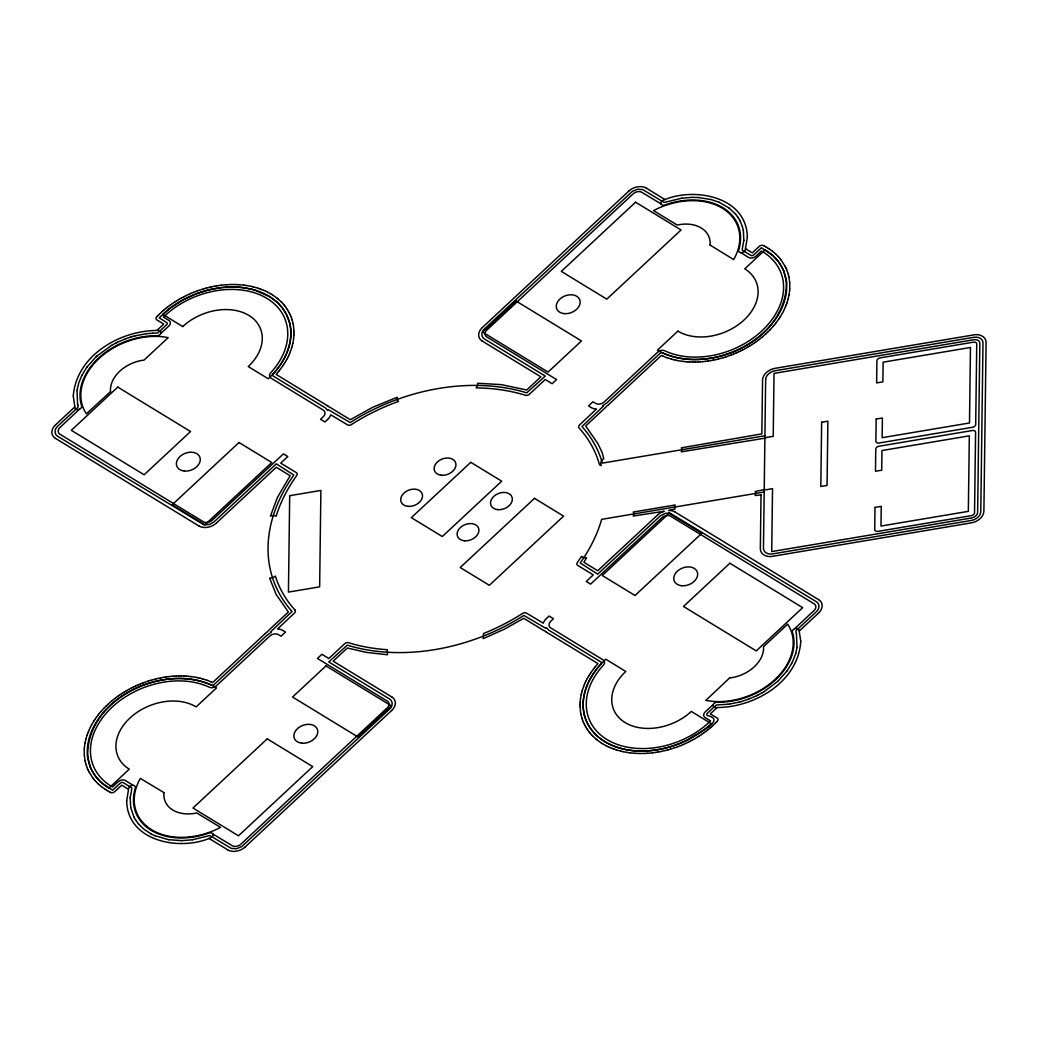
<?xml version="1.0" encoding="UTF-8"?>
<svg xmlns="http://www.w3.org/2000/svg" width="1038" height="1038" viewBox="0 0 1038 1038"><rect width="100%" height="100%" fill="white"/><g stroke="black" fill="none" stroke-linecap="round" stroke-linejoin="round"><path stroke-width="1.5" d="M84.26 749.293L84.312 755.119M293.936 335.3L294.001 333.406M580.021 704.594L580.086 702.7M789.762 288.707L789.71 282.881M130.165 797.729L130.671 807.434M743.857 240.271L743.364 230.566M84.273 749.189L84.415 747.295M293.936 335.404L293.559 339.309M580.086 702.596L580.476 698.691M789.607 290.705L789.762 288.811M130.178 797.716L131.787 788.919A2.154 1.544 -21.6 0 0 131.255 787.531L123.237 782.639A2.154 1.544 -21.6 0 0 120.304 783.132L112.597 790.255L100.997 782.276L95.872 776.684L91.889 770.43M743.857 240.284L742.235 249.081A2.154 1.544 -21.6 0 0 742.78 250.469L750.785 255.361A2.154 1.544 -21.6 0 0 753.731 254.868L761.438 247.745L773.05 255.75L778.163 261.317L782.133 267.57M84.428 747.191L84.96 743.26M789.607 290.809L789.062 294.74M77.02 390.47L77.578 404.236M797.002 647.53L796.444 633.764M77.033 390.457L78.758 382.918L81.846 375.393M797.002 647.543L795.77 653.408M293.546 339.413L292.833 343.357M580.489 698.587L581.189 694.643M84.986 743.156L85.843 739.199M789.049 294.844L788.179 298.801M292.353 345.382L292.82 343.461M581.215 694.539L581.669 692.618M85.882 739.095L87.062 735.138M291.795 347.419L292.327 345.498M581.695 692.502L582.24 690.581M788.153 298.905L786.96 302.862M795.77 653.421L792.189 662.607M291.756 347.522L290.419 351.48M582.266 690.478L583.616 686.52M87.101 735.034L87.789 733.113M786.233 304.887L786.934 302.966M87.828 733.01L88.593 731.089M289.602 353.504L290.368 351.584M583.654 686.416L584.42 684.496M785.429 306.911L786.194 304.99M88.645 730.986L90.449 727.08M288.72 355.515L289.563 353.608M584.459 684.392L585.302 682.485M785.39 307.014L783.573 310.92M160.812 333.432L168.922 325.984A5.372 3.88 -21.6 0 0 168.986 320.47L163.446 317.083L164.912 315.682A74.749 53.859 -21.6 0 1 264.573 297.037A74.749 53.859 -21.6 0 1 270.905 372.59A7.772 5.605 -21.6 0 0 270.646 372.85A5.372 3.88 -21.6 0 0 270.866 378.066L323.648 410.334A6.449 4.645 -21.6 0 1 323.571 416.446L320.56 419.287L324.933 421.96L327.515 419.547M287.747 357.513L288.668 355.619M585.354 682.381L586.275 680.487M713.21 704.568L705.113 712.016A5.372 3.88 -21.6 0 0 705.036 717.53L710.576 720.917L709.11 722.318A74.749 53.859 -21.6 0 1 609.462 740.963A74.749 53.859 -21.6 0 1 603.13 665.41A7.772 5.605 -21.6 0 0 603.376 665.15A5.372 3.88 -21.6 0 0 603.169 659.934L550.374 627.666A6.449 4.645 -21.6 0 1 550.451 621.554L553.462 618.713L549.102 616.04L546.52 618.453M81.846 375.38L86.79 367.283M792.176 662.62L787.232 670.717M90.501 726.963L91.5 725.082M286.709 359.511L287.695 357.63M586.327 680.37L587.313 678.489M782.535 312.918L783.521 311.037M285.593 361.496L286.657 359.615M91.552 724.978L93.809 721.138M782.47 313.022L780.213 316.862M587.378 678.385L588.442 676.504M284.399 363.456L285.528 361.6M588.494 676.4L589.636 674.544M283.127 365.402L284.334 363.56M93.874 721.034L95.081 719.191M778.954 318.809L780.148 316.966M589.701 674.441L590.894 672.598M283.05 365.506L280.377 369.23M95.146 719.087L96.417 717.271M778.876 318.913L776.19 322.636M590.972 672.494L593.658 668.77M86.803 367.27L96.145 356.735M787.232 670.73L777.89 681.265M96.495 717.167L97.832 715.364M278.885 371.111L280.299 369.333M97.909 715.26L99.311 713.482M774.711 324.518L776.113 322.74M593.736 668.667L595.137 666.889M277.341 372.953L278.807 371.202M99.388 713.391L100.855 711.64M773.167 326.36L774.633 324.609M595.215 666.798L597.953 663.619L546.338 632.116M277.263 373.057L276.082 374.381L327.684 405.884M100.946 711.536L104.15 708.02M773.076 326.464L769.872 329.98M156.946 316.551L156.686 316.837A3.231 2.323 -21.6 0 0 156.816 319.899L163.706 324.103L156.894 330.447M717.076 721.449L717.336 721.163A3.231 2.323 -21.6 0 0 717.219 718.101L710.329 713.897L717.128 707.553M157.036 316.46L158.697 314.799M55.52 424.879L54.949 425.45A5.372 3.88 -21.6 0 0 54.69 425.749L54.197 426.333A5.372 3.88 -21.6 0 0 53.963 426.631L53.535 427.241A5.372 3.88 -21.6 0 0 53.34 427.552L52.977 428.188A5.372 3.88 -21.6 0 0 52.821 428.499L52.536 429.135A5.372 3.88 -21.6 0 0 52.419 429.46L52.211 430.108A5.372 3.88 -21.6 0 0 52.121 430.433L52.004 431.068A5.372 3.88 -21.6 0 0 51.952 431.393L51.9 432.029A5.372 3.88 -21.6 0 0 51.9 432.34L51.939 432.976A5.372 3.88 -21.6 0 0 51.965 433.274L52.082 433.884A5.372 3.88 -21.6 0 0 52.16 434.182L52.341 434.753A5.372 3.88 -21.6 0 0 52.458 435.039L52.73 435.584A5.372 3.88 -21.6 0 0 52.886 435.843L53.223 436.362A5.372 3.88 -21.6 0 0 53.418 436.609L53.82 437.076A5.372 3.88 -21.6 0 0 54.054 437.296L54.534 437.725A5.372 3.88 -21.6 0 0 54.78 437.919L55.338 438.308M327.658 419.417L328.229 418.833A5.372 3.88 -21.6 0 0 328.488 418.548L328.981 417.964A5.372 3.88 -21.6 0 0 329.215 417.665L329.63 417.042A5.372 3.88 -21.6 0 0 329.837 416.731L330.188 416.108A5.372 3.88 -21.6 0 0 330.344 415.797L330.629 415.148A5.372 3.88 -21.6 0 0 330.759 414.824L347.548 424.879A3.231 2.323 -21.6 0 0 351.415 424.568L351.778 424.334A171.542 123.6 -21.6 0 1 396.75 402.069L398.566 401.421A6.994 5.034 -21.6 0 1 397.126 397.282L372.785 407.246L350.299 419.689L330.616 407.675A3.231 2.323 -21.6 0 0 329.617 407.324L329.422 407.298A5.748 4.139 -21.6 0 0 329.124 406.987L328.644 406.572A5.372 3.88 -21.6 0 0 328.384 406.364L327.826 405.975M104.241 707.916L105.902 706.255M482.307 327.554L481.736 328.138A5.372 3.88 -21.6 0 0 481.476 328.423L480.983 329.007A5.372 3.88 -21.6 0 0 480.75 329.306L480.322 329.928A5.372 3.88 -21.6 0 0 480.127 330.227L479.764 330.863A5.372 3.88 -21.6 0 0 479.608 331.174L479.322 331.823A5.372 3.88 -21.6 0 0 479.206 332.147L478.998 332.783A5.372 3.88 -21.6 0 0 478.92 333.107L478.79 333.756A5.372 3.88 -21.6 0 0 478.739 334.067L478.7 334.716A5.372 3.88 -21.6 0 0 478.687 335.027L478.726 335.65A5.372 3.88 -21.6 0 0 478.765 335.962L478.868 336.559A5.372 3.88 -21.6 0 0 478.946 336.857L479.141 337.428A5.372 3.88 -21.6 0 0 479.245 337.713L479.517 338.258A5.372 3.88 -21.6 0 0 479.673 338.531L480.01 339.037A5.372 3.88 -21.6 0 0 480.205 339.283L480.607 339.75A5.372 3.88 -21.6 0 0 480.841 339.984L481.321 340.399A5.372 3.88 -21.6 0 0 481.567 340.607L482.125 340.996M391.715 710.446L392.286 709.862A5.372 3.88 -21.6 0 0 392.559 709.577L393.052 708.993A5.372 3.88 -21.6 0 0 393.272 708.695L393.7 708.072A5.372 3.88 -21.6 0 0 393.895 707.773L394.258 707.138A5.372 3.88 -21.6 0 0 394.414 706.826L394.7 706.177A5.372 3.88 -21.6 0 0 394.816 705.853L395.024 705.217A5.372 3.88 -21.6 0 0 395.115 704.893L395.244 704.244A5.372 3.88 -21.6 0 0 395.283 703.933L395.335 703.284A5.372 3.88 -21.6 0 0 395.335 702.973L395.309 702.35A5.372 3.88 -21.6 0 0 395.27 702.038L395.154 701.441A5.372 3.88 -21.6 0 0 395.076 701.143L394.894 700.572A5.372 3.88 -21.6 0 0 394.777 700.287L394.505 699.742A5.372 3.88 -21.6 0 0 394.349 699.469L394.012 698.963A5.372 3.88 -21.6 0 0 393.83 698.717L393.415 698.25A5.372 3.88 -21.6 0 0 393.194 698.016L392.714 697.601A5.372 3.88 -21.6 0 0 392.455 697.393L391.897 697.004M768.12 331.745L769.781 330.084M546.377 618.583L545.806 619.167A5.372 3.88 -21.6 0 0 545.534 619.452L545.041 620.036A5.372 3.88 -21.6 0 0 544.82 620.335L544.392 620.958A5.372 3.88 -21.6 0 0 544.197 621.269L543.834 621.892A5.372 3.88 -21.6 0 0 543.678 622.203L543.393 622.852A5.372 3.88 -21.6 0 0 543.276 623.176L526.474 613.121A3.231 2.323 -21.6 0 0 522.62 613.432L522.244 613.666A171.542 123.6 -21.6 0 1 483.552 633.504L483.137 638.668L504.364 629.21L523.723 618.311L543.406 630.326A3.231 2.323 -21.6 0 0 544.418 630.676L544.6 630.702A5.748 4.139 -21.6 0 0 544.898 631.013L545.378 631.428A5.372 3.88 -21.6 0 0 545.638 631.636L546.196 632.025M818.502 613.121L819.073 612.55A5.372 3.88 -21.6 0 0 819.345 612.251L819.838 611.667A5.372 3.88 -21.6 0 0 820.059 611.369L820.487 610.759A5.372 3.88 -21.6 0 0 820.682 610.448L821.045 609.812A5.372 3.88 -21.6 0 0 821.201 609.501L821.486 608.865A5.372 3.88 -21.6 0 0 821.603 608.54L821.811 607.892A5.372 3.88 -21.6 0 0 821.901 607.567L822.031 606.932A5.372 3.88 -21.6 0 0 822.07 606.607L822.122 605.971A5.372 3.88 -21.6 0 0 822.122 605.66L822.096 605.024A5.372 3.88 -21.6 0 0 822.057 604.726L821.94 604.116A5.372 3.88 -21.6 0 0 821.862 603.818L821.681 603.247A5.372 3.88 -21.6 0 0 821.564 602.961L821.292 602.416A5.372 3.88 -21.6 0 0 821.149 602.157L820.799 601.638A5.372 3.88 -21.6 0 0 820.617 601.391L820.202 600.924A5.372 3.88 -21.6 0 0 819.981 600.704L819.501 600.275A5.372 3.88 -21.6 0 0 819.242 600.081L818.684 599.692M715.338 723.201L716.986 721.54M158.788 314.696L162.356 311.374M105.993 706.164L107.705 704.53M766.316 333.47L768.029 331.836M715.234 723.304L711.666 726.626M55.663 424.737L74.697 407.013M216.514 522.931L276.29 467.269L290.147 475.728L277.406 497.487L270.464 516.042A6.994 5.034 -21.6 0 1 276.069 516.158L276.147 516.197A171.542 123.6 -21.6 0 1 296.479 475.832L296.712 475.521A3.231 2.323 -21.6 0 0 296.31 472.614L280.74 463.117L287.798 456.538L283.426 453.878L211.674 520.674A6.449 4.645 -21.6 0 1 203.759 522.01L59.516 433.962A6.449 4.645 -21.6 0 1 59.594 427.851L79.394 409.283M482.449 327.424L628.717 191.174M265.3 633.491L212.634 682.55L211.181 681.888M608.735 404.509L661.388 355.45L662.854 356.112M245.305 846.826L391.573 710.576M657.508 515.069L597.745 570.731L583.888 562.272L586.587 557.691A6.994 5.034 -21.6 0 1 581.565 556.368L577.323 562.479A3.231 2.323 -21.6 0 0 577.712 565.386L593.282 574.883L586.236 581.462L590.596 584.122L662.348 517.326A6.449 4.645 -21.6 0 1 670.263 515.99L814.506 604.038A6.449 4.645 -21.6 0 1 814.428 610.149L794.641 628.717M799.325 630.987L818.359 613.263M96.158 356.722L96.91 356.034M777.877 681.278L764.318 691.503M107.796 704.439L111.481 701.182M766.226 333.561L762.541 336.818M96.923 356.021L111.572 345.382M162.46 311.283L164.276 309.726M216.371 523.061L215.735 523.606A5.372 3.88 -21.6 0 1 215.424 523.866L214.762 524.346A5.372 3.88 -21.6 0 1 214.412 524.579L213.711 525.02A5.372 3.88 -21.6 0 1 213.348 525.228L212.608 525.63A5.372 3.88 -21.6 0 1 212.232 525.812L211.454 526.149A5.372 3.88 -21.6 0 1 211.064 526.305L210.273 526.59A5.372 3.88 -21.6 0 1 209.871 526.72L209.066 526.954A5.372 3.88 -21.6 0 1 208.664 527.044L207.847 527.213A5.372 3.88 -21.6 0 1 207.431 527.291L206.614 527.395A5.372 3.88 -21.6 0 1 206.212 527.434L205.407 527.473A5.372 3.88 -21.6 0 1 205.005 527.486L204.214 527.46A5.372 3.88 -21.6 0 1 203.824 527.434L203.059 527.356A5.372 3.88 -21.6 0 1 202.682 527.291L201.956 527.148A5.372 3.88 -21.6 0 1 201.593 527.057L200.905 526.85A5.372 3.88 -21.6 0 1 200.568 526.733L199.906 526.474A5.372 3.88 -21.6 0 1 199.594 526.318L198.985 525.994M628.872 191.044L629.495 190.499A5.372 3.88 -21.6 0 1 629.819 190.252L630.481 189.759A5.372 3.88 -21.6 0 1 630.819 189.539L631.519 189.085A5.372 3.88 -21.6 0 1 631.883 188.877L632.622 188.488A5.372 3.88 -21.6 0 1 632.998 188.306L633.777 187.956A5.372 3.88 -21.6 0 1 634.166 187.8L634.958 187.515A5.372 3.88 -21.6 0 1 635.36 187.385L636.164 187.164A5.372 3.88 -21.6 0 1 636.579 187.061L637.397 186.892A5.372 3.88 -21.6 0 1 637.799 186.827L638.617 186.723A5.372 3.88 -21.6 0 1 639.019 186.684L639.823 186.632A5.372 3.88 -21.6 0 1 640.225 186.632L641.017 186.645A5.372 3.88 -21.6 0 1 641.406 186.671L642.172 186.762A5.372 3.88 -21.6 0 1 642.548 186.814L643.288 186.97A5.372 3.88 -21.6 0 1 643.638 187.048L644.339 187.255A5.372 3.88 -21.6 0 1 644.676 187.372L645.325 187.644A5.372 3.88 -21.6 0 1 645.636 187.787L646.259 188.125M265.443 633.362L266.078 632.817A5.372 3.88 -21.6 0 1 266.39 632.57L267.051 632.077A5.748 4.139 -21.6 0 1 267.532 631.766L267.596 631.61A3.231 2.323 -21.6 0 1 268.284 630.715L288.369 612.005L276.134 594.437L269.659 578.14A6.994 5.034 -21.6 0 0 275.278 576.142L275.355 576.064A171.542 123.6 -21.6 0 0 294.74 609.747M608.579 404.638L607.957 405.183A5.372 3.88 -21.6 0 1 607.632 405.43L606.971 405.923A5.748 4.139 -21.6 0 1 606.503 406.234L606.426 406.39A3.231 2.323 -21.6 0 1 605.738 407.285L585.666 425.995L597.888 443.563L602.209 452.724L603.753 458.562A6.994 5.034 -21.6 0 0 601.184 465.309L601.184 465.556A3.231 2.323 -21.6 0 1 599.341 464.168L598.667 461.949A171.542 123.6 -21.6 0 0 579.295 428.253L579.074 428.006A3.231 2.323 -21.6 0 1 579.554 424.957L596.435 409.037A5.372 3.88 -21.6 0 1 596.046 409.011L595.28 408.92A5.372 3.88 -21.6 0 1 594.904 408.868L594.164 408.725A5.372 3.88 -21.6 0 1 593.814 408.635L593.113 408.427A5.372 3.88 -21.6 0 1 592.776 408.31L592.127 408.051A5.372 3.88 -21.6 0 1 591.816 407.895L591.193 407.571M245.163 846.956L244.527 847.501A5.372 3.88 -21.6 0 1 244.215 847.748L243.554 848.241A5.372 3.88 -21.6 0 1 243.203 848.461L242.503 848.915A5.372 3.88 -21.6 0 1 242.139 849.123L241.4 849.512A5.372 3.88 -21.6 0 1 241.024 849.694L240.245 850.044A5.372 3.88 -21.6 0 1 239.856 850.2L239.064 850.485A5.372 3.88 -21.6 0 1 238.662 850.615L237.858 850.836A5.372 3.88 -21.6 0 1 237.443 850.939L236.638 851.108A5.372 3.88 -21.6 0 1 236.223 851.173L235.405 851.277A5.372 3.88 -21.6 0 1 235.003 851.316L234.199 851.368A5.372 3.88 -21.6 0 1 233.797 851.368L233.005 851.355A5.372 3.88 -21.6 0 1 232.616 851.329L231.85 851.238A5.372 3.88 -21.6 0 1 231.474 851.186L230.747 851.03A5.372 3.88 -21.6 0 1 230.384 850.952L229.683 850.745A5.372 3.88 -21.6 0 1 229.346 850.628L228.697 850.356A5.372 3.88 -21.6 0 1 228.386 850.213L227.776 849.875M657.664 514.939L658.287 514.394A5.372 3.88 -21.6 0 1 658.611 514.134L659.26 513.654A5.372 3.88 -21.6 0 1 659.61 513.421L660.311 512.98A5.372 3.88 -21.6 0 1 660.674 512.772L661.414 512.37A5.372 3.88 -21.6 0 1 661.79 512.188L662.568 511.851A5.372 3.88 -21.6 0 1 662.958 511.695L663.749 511.41A5.372 3.88 -21.6 0 1 664.151 511.28L633.206 516.042A6.994 5.034 -21.6 0 0 633.258 512.045L675.115 505A6.994 5.034 -21.6 0 0 675.063 508.996L668.615 510.527A5.372 3.88 -21.6 0 1 669.017 510.514L669.808 510.54A5.372 3.88 -21.6 0 1 670.198 510.566L670.963 510.644A5.372 3.88 -21.6 0 1 671.339 510.709L672.066 510.852A5.372 3.88 -21.6 0 1 672.429 510.943L673.13 511.15A5.372 3.88 -21.6 0 1 673.467 511.267L674.116 511.526A5.372 3.88 -21.6 0 1 674.428 511.682L675.05 512.006M709.745 728.274L711.562 726.717M164.38 309.635L166.249 308.104M111.585 701.091L115.49 697.99M762.437 336.909L758.544 340.01M707.773 729.896L709.642 728.365M166.352 308.027L168.273 306.534M705.749 731.466L707.669 729.974M168.39 306.457L170.362 305.003M115.594 697.912L117.566 696.459M756.455 341.541L758.428 340.088M703.673 732.997L705.632 731.543M170.466 304.925L172.477 303.511M117.67 696.381L119.694 694.98M754.341 343.02L756.352 341.619M701.545 734.489L703.556 733.075M172.593 303.433L174.656 302.071M119.798 694.902L121.861 693.54M752.161 344.46L754.224 343.098M699.365 735.929L701.429 734.567M174.773 302.006L176.875 300.683M121.978 693.462L124.08 692.138M749.942 345.862L752.044 344.538M697.16 737.317L699.249 735.994M764.305 691.516L762.45 692.618M176.992 300.605L179.133 299.346M124.197 692.074L126.338 690.802M747.697 347.198L749.825 345.926M694.902 738.654L697.043 737.395M111.585 345.369L116.386 342.787M762.437 692.631L757.649 695.213M179.25 299.268L181.429 298.049M126.454 690.724L128.634 689.504M745.401 348.496L747.568 347.276M692.606 739.951L694.772 738.732M181.546 297.984L183.752 296.803M743.065 349.728L745.271 348.56M128.751 689.44L130.957 688.272M690.27 741.197L692.476 740.016M183.882 296.738L186.126 295.622M740.691 350.922L742.936 349.793M131.086 688.207L133.331 687.078M687.909 742.378L690.14 741.262M116.399 342.787L117.359 342.306M756.663 695.694L757.623 695.213M117.385 342.293L125.442 338.842M756.65 695.707L748.58 699.158M186.243 295.558L188.514 294.481M738.303 352.051L740.574 350.987M133.461 687.013L135.731 685.949M685.508 743.519L687.779 742.442M188.644 294.429L190.953 293.404M735.877 353.128L738.174 352.116M135.861 685.884L138.158 684.872M683.082 744.596L685.378 743.571M191.07 293.352L193.405 292.392M733.412 354.153L735.747 353.192M138.288 684.808L140.61 683.847M680.63 745.608L682.952 744.648M193.535 292.34L195.871 291.431M730.947 355.113L733.282 354.205M140.74 683.795L143.088 682.887M678.151 746.569L680.5 745.66M125.455 338.829L130.645 337.065M748.567 699.171L741.288 701.558M196.013 291.38L198.375 290.523M730.804 355.165L725.925 356.864M143.218 682.835L148.097 681.136M675.647 747.477L678.022 746.62M198.505 290.471L203.422 288.901M675.517 747.529L670.6 749.099M723.395 357.643L725.796 356.903M148.226 681.097L150.627 680.357M130.658 337.065L132.734 336.442M203.552 288.862L205.965 288.175M720.852 358.357L723.265 357.682M150.77 680.318L153.17 679.643M668.057 749.825L670.47 749.138M132.76 336.442L134.849 335.871M741.262 701.558L739.173 702.129M206.108 288.136L208.521 287.526M718.296 359.018L720.722 358.395M153.313 679.605L155.726 678.982M665.501 750.474L667.927 749.864M134.875 335.871L146.527 333.691M739.16 702.129L729.61 704.036M208.651 287.487L211.09 286.929M715.74 359.615L718.166 359.057M155.869 678.943L158.295 678.385M665.371 750.513L660.376 751.603M211.22 286.89L213.646 286.397M713.171 360.147L715.597 359.641M158.425 678.359L160.864 677.853M213.789 286.371L216.215 285.93M710.602 360.614L713.028 360.173M160.994 677.827L163.433 677.386M657.807 752.07L660.233 751.629M764.928 435.765L602.377 463.117L601.716 460.885A174.773 125.935 -21.6 0 0 581.968 426.553L603.558 405.962L602.87 405.534L606.542 403.172L659.883 353.504A2.154 1.544 -21.6 0 1 662.698 352.933C712.133 374.744 787.271 339.75 786.415 281.648M764.189 491.999L601.651 519.35L600.924 521.829A174.773 125.935 -21.6 0 1 580.19 562.959L597.693 574.144L660.363 515.821L665.384 513.356L669.977 513.109L816.309 601.677C820.28 603.805 819.384 609.514 816.179 611.927L796.509 630.248A2.154 1.544 -21.6 0 0 795.938 631.831L796.444 633.751M216.358 285.904L218.784 285.528M708.033 361.016L710.459 360.64M163.563 677.36L165.989 676.984M655.238 752.472L657.664 752.096M681.745 198.206L665.371 202.151A2.154 1.544 -21.6 0 1 663.451 202.047L642.794 189.63L637.617 189.253L632.389 191.329L484.629 328.748C481.437 331.174 480.542 336.87 484.499 339.011L545.261 376.093L526.746 392.844A174.773 125.935 -21.6 0 0 350.182 422.557L328.384 409.751L327.684 410.412L325.465 407.96L273.189 376.054A2.154 1.544 -21.6 0 1 273.111 373.901C285.632 360.471 294.286 341.307 289.589 322.779M192.277 839.794L208.664 835.85A2.154 1.544 -21.6 0 1 210.584 835.953L231.318 848.409L236.508 848.721L241.711 846.606L389.393 709.252C392.559 706.813 393.493 701.195 389.561 699.015L328.774 661.907L347.276 645.156A174.773 125.935 -21.6 0 0 523.853 615.443L545.638 628.25L546.338 627.588L548.57 630.04L600.833 661.946A2.154 1.544 -21.6 0 1 600.924 664.099C588.39 677.503 579.749 696.732 584.433 715.221M681.758 198.193L692.281 197.363M729.597 704.036L727.495 704.309M192.264 839.807L181.741 840.637M218.927 285.502L221.353 285.191M705.464 361.354L707.89 361.029M166.132 676.971L168.558 676.646M652.668 752.81L655.095 752.498M146.553 333.678L152.858 333.185M727.469 704.322L717.505 704.88A2.154 1.544 -21.6 0 0 715.571 705.632L707.397 713.249A2.154 1.544 -21.6 0 0 707.371 715.519C728.365 720.359 692.995 735.034 688.96 739.238C675.53 746.14 660.635 750.318 645.519 750.967C620.841 752.589 591.167 741.366 584.446 715.247M221.483 285.178L226.466 284.71M702.908 361.626L705.334 361.367M168.701 676.633L171.114 676.374M652.539 752.822L647.569 753.29M700.352 361.821L702.765 361.626M171.257 676.374L173.67 676.179M226.595 284.71L228.996 284.581M697.821 361.964L700.222 361.834M173.8 676.166L176.201 676.036M645.026 753.419L647.427 753.29M152.884 333.185L156.517 333.12A2.154 1.544 -21.6 0 0 158.451 332.368L166.625 324.751A2.154 1.544 -21.6 0 0 166.651 322.481L159.177 317.849L170.193 308.091L182.857 299.93L196.701 293.598L208.846 289.849L221.172 287.617L233.342 286.968L242.775 287.591L253.83 289.784L269.348 296.427L277.211 302.317L282.336 307.91L286.319 314.164L289.576 322.753M229.139 284.568L231.526 284.503M695.291 362.028L697.679 361.964M176.343 676.036L178.731 675.972M644.896 753.432L639.992 753.497M692.307 197.363L698.457 197.518M181.715 840.637L168.61 839.677M231.656 284.503L234.03 284.503M692.787 362.041L695.162 362.041M178.86 675.959L181.235 675.959M234.16 284.503L236.508 284.568M690.309 361.977L692.657 362.041M181.365 675.959L183.726 676.023M637.514 753.432L639.862 753.497M236.651 284.568L238.974 284.684M687.844 361.847L690.166 361.977M183.856 676.023L186.191 676.153M635.048 753.316L637.384 753.432M698.47 197.518L711.108 199.543M239.103 284.697L243.826 285.139M685.404 361.652L687.714 361.847M186.321 676.153L188.631 676.348M634.919 753.303L630.196 752.861M682.991 361.393L685.275 361.639M188.747 676.361L191.031 676.607M243.956 285.152L246.214 285.463M682.861 361.38L678.268 360.679M191.161 676.62L195.767 677.321M627.821 752.537L630.066 752.848M740.847 252.636L748.67 257.502A5.372 3.88 -21.6 0 0 755.794 256.295L761.451 251.027L762.93 251.897A74.749 53.859 -21.6 0 1 764.383 328.462A74.749 53.859 -21.6 0 1 664.917 350.844A7.772 5.605 -21.6 0 0 664.618 350.701A5.372 3.88 -21.6 0 0 657.807 352.064L603.882 402.251A6.449 4.645 -21.6 0 1 595.981 403.587L592.97 401.784L588.52 405.936L591.05 407.48M133.175 785.364L125.351 780.498A5.372 3.88 -21.6 0 0 118.228 781.705L112.571 786.973L111.092 786.103A74.749 53.859 -21.6 0 1 109.652 709.538A74.749 53.859 -21.6 0 1 209.118 687.156A7.772 5.605 -21.6 0 0 209.404 687.299A5.372 3.88 -21.6 0 0 216.215 685.936L270.139 635.749A6.449 4.645 -21.6 0 1 278.054 634.413L281.051 636.216L285.502 632.064L282.972 630.52M246.33 285.489L250.872 286.319M627.692 752.511L623.163 751.681M168.597 839.677L154.973 835.759M675.946 360.225L678.138 360.653M195.884 677.347L198.076 677.775M673.675 359.706L675.829 360.199M250.988 286.345L253.142 286.838M620.88 751.162L623.034 751.655M198.193 677.801L200.347 678.294M671.443 359.122L673.558 359.68M253.259 286.864L257.567 288.071M620.763 751.136L616.455 749.929M200.464 678.32L202.579 678.878M711.121 199.543L719.049 202.241M671.327 359.083L667.11 357.76M202.695 678.917L206.925 680.24M257.684 288.11L259.721 288.785M614.314 749.215L616.338 749.89M666.993 357.721L662.958 356.151M259.824 288.824L261.81 289.55M612.212 748.45L614.198 749.177M207.029 680.279L211.064 681.849M261.926 289.589L263.86 290.381M610.162 747.62L612.096 748.411M719.062 202.254L728.948 207.911M154.96 835.746L150.925 833.812M263.963 290.432L265.858 291.276M608.164 746.724L610.059 747.568M763.631 245.643L763.319 245.487A3.231 2.323 -21.6 0 0 759.323 246.291L752.29 252.844L745.621 248.77M265.962 291.328L267.804 292.236M606.218 745.764L608.06 746.672M110.391 792.357L110.703 792.513A3.231 2.323 -21.6 0 0 114.699 791.709L121.744 785.156L128.401 789.23M763.734 245.695L765.512 246.655M267.908 292.288L271.515 294.312M606.114 745.712L602.507 743.688M282.829 630.429L282.206 630.105A5.372 3.88 -21.6 0 0 281.895 629.949L281.246 629.69A5.372 3.88 -21.6 0 0 280.909 629.573L280.221 629.365A5.372 3.88 -21.6 0 0 279.858 629.275L279.118 629.132A5.372 3.88 -21.6 0 0 278.742 629.08L277.976 628.989A5.372 3.88 -21.6 0 0 277.587 628.963L294.481 613.043A3.231 2.323 -21.6 0 0 294.948 609.994L294.727 609.747M108.51 791.345L110.3 792.305M150.912 833.799L143.75 829.038L138.443 823.835M765.616 246.707L767.341 247.719M106.68 790.281L108.406 791.293M646.402 188.202L665.06 199.594M482.268 341.087L540.85 376.833L526.707 390.003L501.38 384.644L477.519 383.243A6.994 5.034 -21.6 0 1 476.118 387.823L477.35 387.901A171.542 123.6 -21.6 0 1 525.098 395.167L525.462 395.283A3.231 2.323 -21.6 0 0 529.328 394.297L545.21 379.506L552.125 383.723L556.589 379.571L486.303 336.636A6.449 4.645 -21.6 0 1 486.381 330.525L633.569 193.431A6.449 4.645 -21.6 0 1 641.471 192.108L661.05 203.915M675.193 512.097L818.541 599.601M55.481 438.399L198.829 525.903M391.754 696.913L333.185 661.167L347.315 647.997L366.492 652.409L387.55 654.757L387.265 649.71A171.542 123.6 -21.6 0 1 348.937 642.833L348.56 642.717A3.231 2.323 -21.6 0 0 344.694 643.703L328.812 658.494L321.897 654.277L317.446 658.429L387.719 701.364A6.449 4.645 -21.6 0 1 387.641 707.475L240.466 844.569A6.449 4.645 -21.6 0 1 232.551 845.892L212.985 834.085M208.962 838.406L227.62 849.798M767.445 247.771L769.119 248.848M271.619 294.364L273.292 295.428M600.73 742.572L602.403 743.636M104.916 789.152L106.59 790.229M769.21 248.899L772.467 251.248M273.383 295.493L276.64 297.841M600.639 742.507L597.382 740.159M104.825 789.101L101.555 786.752M728.961 207.924L735.579 214.165M772.557 251.326L775.555 253.869M276.731 297.906L278.223 299.126M595.799 738.874L597.291 740.094M101.477 786.674L98.467 784.131M278.301 299.204L281.181 301.85M595.721 738.797L592.854 736.15M775.633 253.947L778.37 256.684M98.389 784.053L95.652 781.316M281.246 301.928L282.544 303.278M591.478 734.722L592.776 736.072M778.435 256.762L779.668 258.164M282.621 303.356L283.841 304.757M590.181 733.243L591.413 734.645M94.354 779.836L95.587 781.238M735.592 214.165L737.551 216.721M138.443 823.835L135.589 819.942M779.733 258.254L780.9 259.695M283.919 304.835L285.074 306.288M588.948 731.712L590.116 733.165M93.122 778.305L94.289 779.746M780.965 259.772L785.052 266.195M285.139 306.366L286.228 307.845M587.793 730.155L588.883 731.634M93.07 778.228L88.97 771.805M737.551 216.734L738.433 218.058M586.717 728.546L587.742 730.064M286.28 307.936L287.305 309.454M738.446 218.058L739.653 220.108M135.576 819.942L133.993 817.191M585.717 726.898L586.665 728.455M287.357 309.545L288.305 311.102M584.796 725.212L585.666 726.808M288.356 311.192L289.226 312.788M739.653 220.121L740.029 220.809M740.029 220.822L742.417 226.686M133.993 817.178L130.671 807.447M785.091 266.286L785.896 267.921M782.146 267.596L783.677 270.918M583.953 723.486L584.757 725.121M289.278 312.879L290.069 314.514M91.876 770.404L90.345 767.082M88.126 770.079L88.931 771.714M785.935 268.012L786.661 269.685M583.187 721.734L583.914 723.395M290.108 314.605L290.835 316.266M87.374 768.315L88.087 769.988M786.7 269.776L787.946 273.292M783.69 270.944L786.415 281.622M582.513 719.944L583.148 721.631M290.874 316.369L291.522 318.056M90.332 767.056L87.607 756.378M87.335 768.224L86.089 764.708M581.903 718.114L582.474 719.84M291.548 318.16L292.119 319.886M742.417 226.699L743.351 230.553M787.972 273.383L788.465 275.135M581.877 718.024L580.956 714.404M292.145 319.976L293.079 323.597M85.57 762.865L86.05 764.617M77.772 405.028L78.084 406.169A2.154 1.544 -21.6 0 1 77.513 407.752L57.843 426.073C54.651 428.499 53.742 434.182 57.713 436.323L204.045 524.891L209.442 524.411L213.672 522.179L276.329 463.856L293.832 475.041A174.773 125.935 -21.6 0 0 292.054 611.447L270.464 632.038L271.152 632.466L267.519 634.789L214.152 684.496A2.154 1.544 -21.6 0 1 211.324 685.067C161.759 663.282 86.842 698.237 87.607 756.352M77.578 404.249L77.772 405.015M788.491 275.239L788.893 277.016M85.129 760.984L85.544 762.761M788.919 277.107L789.71 282.777M580.592 712.496L580.93 714.3M293.092 323.7L293.43 325.504M85.103 760.893L84.325 755.223M580.579 712.392L580.034 706.67M293.443 325.608L293.988 331.33M580.021 704.698L580.034 706.567M293.988 331.433L294.001 333.302M73.27 395.906L75.034 408.142A3.49 2.517 -21.6 0 0 79.07 409.4A3.49 2.517 -21.6 0 0 81.626 405.845A63.733 45.931 -21.6 0 1 156.829 335.793A3.49 2.517 -21.6 0 0 160.916 333.172A3.49 2.517 -21.6 0 0 158.438 330.46C120.706 329.941 76.54 355.191 73.27 395.854M800.765 641.237C798.3 682.355 753.523 708.098 715.597 707.54A3.49 2.517 -21.6 0 1 713.119 704.828A3.49 2.517 -21.6 0 1 717.193 702.194A63.733 45.931 -21.6 0 0 792.409 632.155A3.49 2.517 -21.6 0 1 794.952 628.6A3.49 2.517 -21.6 0 1 798.988 629.858L800.765 641.237M126.675 800.869C127.363 841.533 179.821 851.329 210.506 837.874A3.49 2.517 -21.6 0 0 213.062 834.318A3.49 2.517 -21.6 0 0 209.027 833.047A63.733 45.931 -21.6 0 1 135.329 788.063A3.49 2.517 -21.6 0 0 132.864 785.351A3.49 2.517 -21.6 0 0 128.777 787.985L126.675 800.869M747.347 237.092L745.245 250.015A3.49 2.517 -21.6 0 1 741.171 252.649A3.49 2.517 -21.6 0 1 738.68 249.937A63.733 45.931 -21.6 0 0 664.995 204.94A3.49 2.517 -21.6 0 1 660.959 203.682A3.49 2.517 -21.6 0 1 663.516 200.126C694.188 186.684 746.62 196.442 747.347 237.092M289.693 495.697L288.434 592.088L319.639 586.846L320.885 490.442L289.693 495.697M761.036 494.931L760.335 548.752C760.257 554.889 767.562 557.497 772.687 556.29L971.296 522.88C977.173 521.867 983.492 517.547 983.894 511.137L986.1 342.436C986.178 336.299 978.886 333.704 973.748 334.898L775.139 368.321C769.301 369.32 763.034 373.589 762.541 379.947L761.84 433.884L681.304 447.845A6.994 5.034 -21.6 0 1 681.252 451.841L764.889 438.179A3.231 2.323 -21.6 0 0 766.874 437.296L773.219 436.375L774.037 373.395L974.293 339.647A6.449 4.645 -21.6 0 1 979.833 343.02L977.627 512.668A6.449 4.645 -21.6 0 1 971.97 517.923L771.714 551.58L772.532 488.587L766.2 489.806A3.231 2.323 -21.6 0 0 764.228 489.586L755.197 491.519A6.994 5.034 -21.6 0 1 755.145 495.515L761.036 494.931M765.655 379.532L763.462 548.233A9.679 6.981 -21.6 0 0 772.726 553.89L971.321 520.466A9.679 6.981 -21.6 0 0 980.78 511.656L982.986 342.968A9.679 6.981 -21.6 0 0 973.722 337.311L775.114 370.735A9.679 6.981 -21.6 0 0 765.655 379.532M821.642 422.219L820.811 486.485L827.052 485.434L827.883 421.169L821.642 422.219M875.008 507.413L874.723 529.51A3.231 2.323 -21.6 0 0 877.811 531.391L971.386 515.652A3.231 2.323 -21.6 0 0 974.539 512.707L975.59 432.379A3.231 2.323 -21.6 0 0 972.502 430.498L878.914 446.249A3.231 2.323 -21.6 0 0 875.761 449.182L875.475 471.265L881.716 470.214L881.976 450.544L969.323 435.843L968.337 511.358L880.99 526.045L881.249 506.362L875.008 507.413M876.163 419.054L875.864 441.15A3.231 2.323 -21.6 0 0 878.952 443.031L972.541 427.28A3.231 2.323 -21.6 0 0 975.694 424.347L976.745 344.019A3.231 2.323 -21.6 0 0 973.657 342.138L880.068 357.876A3.231 2.323 -21.6 0 0 876.915 360.809L876.63 382.905L882.871 381.854L883.13 362.171L970.465 347.471L969.492 422.985L882.144 437.686L882.404 418.003L876.163 419.054M163.978 792.617L163.939 792.928A32.269 23.251 -21.6 0 0 196.779 812.962L220.51 827.364A62.916 45.335 -21.6 0 1 151.6 829.725A62.916 45.335 -21.6 0 1 140.325 778.422L163.978 792.617M710.083 245.072L733.697 259.578A62.916 45.335 -21.6 0 0 722.422 208.275A62.916 45.335 -21.6 0 0 653.525 210.636L677.243 225.038A32.269 23.251 -21.6 0 1 710.083 245.072M110.508 391.611L86.388 413.851A62.916 45.335 -21.6 0 1 99.051 358.512A62.916 45.335 -21.6 0 1 168.195 337.635L143.997 360.108A32.269 23.251 -21.6 0 0 110.495 391.313L110.508 391.611M117.761 387.096L71.337 430.329L144.126 474.768L190.551 431.536L117.761 387.096M239.012 442.499L172.165 504.766L204.914 524.761L271.761 462.494L239.012 442.499M515.977 300.968L482.553 332.095L548.064 372.084L581.475 340.957L515.977 300.968M635.567 202.202L561.299 271.372L606.789 299.139L681.058 229.969L635.567 202.202M109.95 705.801L109.924 705.827A77.98 56.182 -21.6 0 0 108.86 788.179L129.283 769.158A48.397 34.877 -21.6 0 1 129.945 718.037A48.397 34.877 -21.6 0 1 196.13 706.891L216.553 687.87A77.98 56.182 -21.6 0 0 109.937 705.814M470.772 462.312L411.346 517.651L442.292 536.529L501.704 481.191L470.772 462.312M677.905 331.109L657.482 350.13A77.98 56.182 -21.6 0 0 764.085 332.186A77.98 56.182 -21.6 0 0 765.162 249.821L744.739 268.842A48.397 34.877 -21.6 0 1 744.077 319.964A48.397 34.877 -21.6 0 1 677.905 331.109M325.971 665.916L292.547 697.043L358.058 737.032L391.469 705.905L325.971 665.916M267.233 738.861L192.977 808.031L238.468 835.798L312.736 766.628L267.233 738.861M534.492 498.344L460.223 567.527L489.339 585.289L563.608 516.12L534.492 498.344M669.108 513.239L602.261 575.506L635.022 595.501L701.857 533.234L669.108 513.239M729.896 563.232L683.484 606.464L756.261 650.904L802.685 607.671L729.896 563.232M729.649 677.931L705.827 700.365A62.916 45.335 -21.6 0 0 774.971 679.488A62.916 45.335 -21.6 0 0 787.634 624.149L763.54 646.687A32.269 23.251 -21.6 0 1 730.038 677.892L729.649 677.931M711.315 723.629L711.29 723.655A77.98 56.182 -21.6 0 1 604.687 741.586A77.98 56.182 -21.6 0 1 605.764 659.221L625.771 671.443A48.397 34.877 -21.6 0 0 625.11 722.565A48.397 34.877 -21.6 0 0 691.282 711.432L711.302 723.642M182.74 326.568L162.732 314.358A77.98 56.182 -21.6 0 1 269.335 296.414A77.98 56.182 -21.6 0 1 268.271 378.779L248.251 366.557A48.397 34.877 -21.6 0 0 248.912 315.435A48.397 34.877 -21.6 0 0 182.74 326.568M464.401 540.785A11.288 8.135 -21.6 0 0 478.752 528.757A11.288 8.135 -21.6 0 0 460.911 527.07A11.288 8.135 -21.6 0 0 464.401 540.785M407.999 506.349A11.288 8.135 -21.6 0 0 422.336 494.322A11.288 8.135 -21.6 0 0 404.496 492.635A11.288 8.135 -21.6 0 0 407.999 506.349M497.825 509.645A11.288 8.135 -21.6 0 0 512.175 497.63A11.288 8.135 -21.6 0 0 494.322 495.943A11.288 8.135 -21.6 0 0 497.825 509.645M441.422 475.222A11.288 8.135 -21.6 0 0 455.76 463.195A11.288 8.135 -21.6 0 0 437.919 461.508A11.288 8.135 -21.6 0 0 441.422 475.222M564.244 313.619A12.365 8.914 -21.6 0 0 579.957 300.449A12.365 8.914 -21.6 0 0 560.403 298.607A12.365 8.914 -21.6 0 0 564.244 313.619M184.362 471.057A12.365 8.914 -21.6 0 0 200.075 457.888A12.365 8.914 -21.6 0 0 180.521 456.045A12.365 8.914 -21.6 0 0 184.362 471.057M301.863 743.182A12.365 8.914 -21.6 0 0 317.576 729.999A12.365 8.914 -21.6 0 0 298.023 728.157A12.365 8.914 -21.6 0 0 301.863 743.182M681.745 585.73A12.365 8.914 -21.6 0 0 697.458 572.561A12.365 8.914 -21.6 0 0 677.918 570.718A12.365 8.914 -21.6 0 0 681.745 585.73"/></g></svg>
